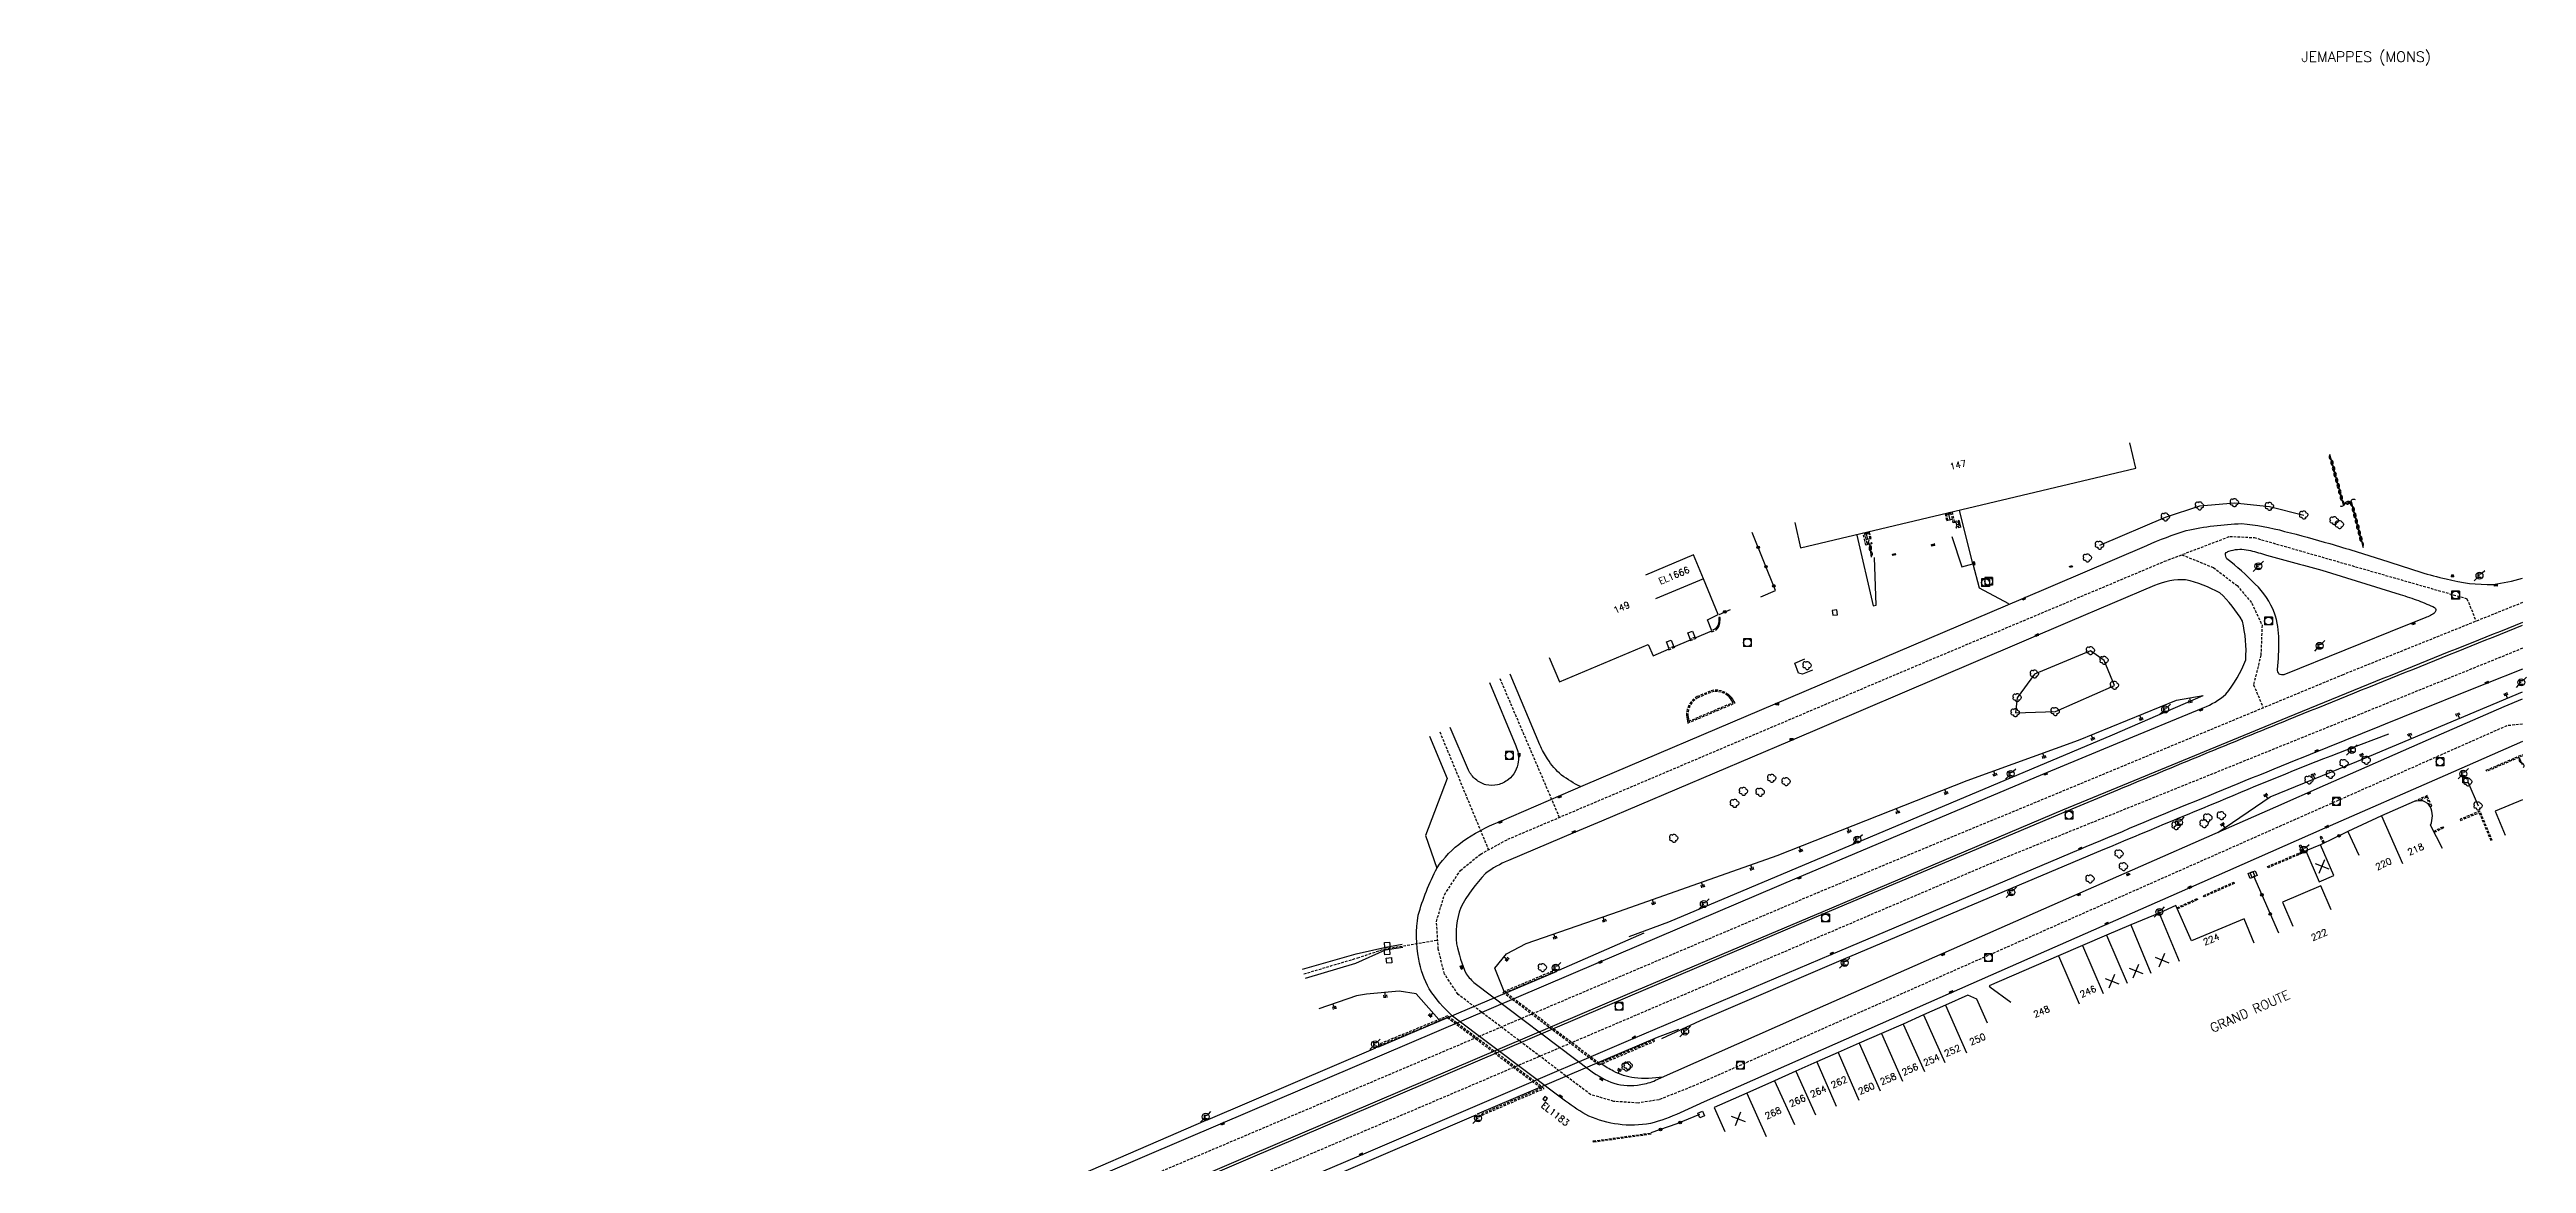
# Model space of a CAD drawing. Header units: millimetres. Extents: x 117000 to 118001, y 126000 to 126987.
# Drawn here: x 117525.7 to 118000.8, y 126773.8 to 126987.4 of the extents above; entities that cross this region are included whole.
import ezdxf
from ezdxf.enums import TextEntityAlignment as Align

# ---------------------------------------------------------------- set-up
doc = ezdxf.new("R2010")
doc.units = ezdxf.units.MM
doc.linetypes.add('DASHED', pattern=[0.75, 0.5, -0.25])
doc.layers.get('0').update_dxf_attribs({"linetype": 'CONTINUOUS'})
for name, color, linetype in [('w0001', 6, 'DASHED'), ('w0008', 7, 'CONTINUOUS'), ('w0100', 7, 'CONTINUOUS'), ('w0112', 1, 'DASHED'), ('w0211', 2, 'CONTINUOUS'), ('w0300', 7, 'CONTINUOUS'), ('W0302', 3, 'CONTINUOUS'), ('W0310', 3, 'CONTINUOUS'), ('w0322', 7, 'CONTINUOUS'), ('W0334', 7, 'CONTINUOUS'), ('w0400', 7, 'CONTINUOUS'), ('w0420', 7, 'CONTINUOUS'), ('W0471', 7, 'CONTINUOUS'), ('W0851', 7, 'CONTINUOUS'), ('w0980', 7, 'CONTINUOUS'), ('W0984', 7, 'CONTINUOUS'), ('w0989', 7, 'CONTINUOUS'), ('w0991', 7, 'CONTINUOUS'), ('w1102', 7, 'CONTINUOUS')]:
    doc.layers.add(name, color=color, linetype=linetype)
doc.styles.get("Standard").update_dxf_attribs({"font": 'romans.shx', "width": 0.85})

# ---------------------------------------------------------------- blocks, each defined once
blk = doc.blocks.new('T471')
for p, q in [((-0.333334, 0.333334), (-0.333334, -0.333334)), ((-0.333334, 0.333334), (0.333334, 0.333334)), ((-0.333334, 0), (0, 0)), ((0.500001, 0.500001), (1.000002, 1.000002)), ((-0.500001, -0.500001), (-1.000002, -1.000002)), ((-0.333334, -0.333334), (0.333334, -0.333334))]:
    blk.add_line(p, q)
blk.add_ellipse((0, 0), major_axis=(0.471405, 0.471405), ratio=1, start_param=5.4977871438, end_param=11.780972451)
blk = doc.blocks.new('T400')
for p, q in [((-0.15, 0.3), (0.15, 0.3)), ((-0.15, -0.25), (-0.15, 0.3)), ((-0.15, 0.15), (0.15, 0.15)), ((-0.15, 0), (0.15, 0)), ((0.15, 0.3), (0.15, -0.25)), ((-0.15, -0.15), (0.15, -0.15)), ((-0.15, -0.25), (-0.15, -0.3)), ((-0.15, -0.3), (0.15, -0.3)), ((0.15, -0.3), (0.15, -0.25))]:
    blk.add_line(p, q)
blk = doc.blocks.new('T420')
for p, q in [((0.75, 0.75), (-0.75, 0.75)), ((-0.75, 0.75), (-0.75, -0.75)), ((0.75, 0.75), (0.75, -0.75)), ((0.75, -0.75), (-0.75, -0.75))]:
    blk.add_line(p, q)
blk.add_ellipse((0, 0), major_axis=(-0.53, 0.53), ratio=1, start_param=3.926991, end_param=10.210176)
blk = doc.blocks.new('T300')
for p, q in [((-0.8, 0.51), (-0.86, 0.34)), ((-0.86, 0.34), (-0.86, 0.17)), ((-0.86, 0.17), (-0.74, 0.06)), ((-0.69, 0.63), (-0.8, 0.51)), ((-0.8, -0.06), (-0.74, 0.06)), ((-0.74, 0.06), (-0.69, 0.11)), ((-0.57, 0.69), (-0.69, 0.63)), ((-0.46, 0.69), (-0.57, 0.69)), ((-0.29, 0.63), (-0.46, 0.69)), ((-0.29, 0.63), (-0.17, 0.74)), ((-0.23, 0.57), (-0.29, 0.63)), ((-0.17, 0.74), (-0.06, 0.8)), ((-0.06, 0.8), (0.06, 0.8)), ((0.06, 0.8), (0.23, 0.74)), ((0.23, 0.74), (0.34, 0.63)), ((0.34, 0.63), (0.4, 0.51)), ((0.46, 0.46), (0.34, 0.46)), ((0.4, 0.51), (0.4, 0.46)), ((0.57, 0.4), (0.46, 0.46)), ((0.57, 0.4), (0.69, 0.29)), ((0.69, 0.29), (0.74, 0.17)), ((0.74, 0.06), (0.69, -0.17)), ((0.74, 0.17), (0.74, 0.06)), ((-0.8, -0.17), (-0.8, -0.06)), ((-0.8, -0.23), (-0.8, -0.17)), ((-0.74, -0.34), (-0.8, -0.23)), ((-0.69, -0.4), (-0.74, -0.34)), ((-0.51, -0.46), (-0.69, -0.4)), ((-0.4, -0.46), (-0.51, -0.46)), ((-0.4, -0.46), (-0.34, -0.46)), ((-0.34, -0.46), (-0.34, -0.4)), ((-0.34, -0.51), (-0.34, -0.46)), ((-0.29, -0.63), (-0.34, -0.51)), ((-0.17, -0.74), (-0.29, -0.63)), ((-0.06, -0.8), (-0.17, -0.74)), ((0.06, -0.8), (-0.06, -0.8)), ((0.17, -0.74), (0.06, -0.8)), ((0.23, -0.69), (0.17, -0.74)), ((0.29, -0.46), (0.23, -0.46)), ((0.29, -0.63), (0.23, -0.69)), ((0.46, -0.4), (0.29, -0.46)), ((0.34, -0.51), (0.29, -0.63)), ((0.34, -0.51), (0.34, -0.46)), ((0.57, -0.34), (0.46, -0.4)), ((0.63, -0.29), (0.57, -0.34)), ((0.69, -0.17), (0.63, -0.29))]:
    blk.add_line(p, q)
blk = doc.blocks.new('T851')
for p, q in [((-0.25, -0.15), (0, 0.32)), ((0, 0.32), (0.25, -0.15)), ((-0.25, -0.15), (0.25, -0.15))]:
    blk.add_line(p, q)
for major_axis in [(-0.106, 0.106), (-0.0354, 0.0354), (-0.0236, 0.0236)]:
    blk.add_ellipse((0, 0), major_axis=major_axis, ratio=1, start_param=3.926991, end_param=10.210176)
blk = doc.blocks.new('t112o')
at = {"color": 0, "linetype": 'Continuous'}
for p, q in [((-0.5, 0.5), (0.5, 0.5)), ((-0.5, -0.5), (-0.5, 0.5)), ((0.5, 0.5), (0.5, -0.5)), ((0.5, -0.5), (-0.5, -0.5))]:
    blk.add_line(p, q, dxfattribs=at)
blk = doc.blocks.new('t310o')
at = {"color": 0, "linetype": 'Continuous'}
for centre, start, end in [((-0.5, 0.38), 216.8699, 323.1304), ((0.5, -0.37), 36.8699, 143.1303)]:
    blk.add_arc(centre, 0.625, start, end, dxfattribs=at)
blk = doc.blocks.new('t991o')
at = {"color": 0, "linetype": 'Continuous'}
for p, q in [((-1, 1), (1, -1)), ((-1, -1), (1, 1))]:
    blk.add_line(p, q, dxfattribs=at)
blk = doc.blocks.new('t322o')
at = {"color": 0, "linetype": 'Continuous'}
for radius in [0.25, 0.15]:
    blk.add_circle((0, 0), radius, dxfattribs=at)
blk = doc.blocks.new('t211o')
at = {"color": 0, "linetype": 'Continuous'}
for p, q in [((-0.29, 0.5), (-0.29, 0)), ((0, 1), (0, 0)), ((0.29, 0.5), (0.29, 0))]:
    blk.add_line(p, q, dxfattribs=at)

msp = doc.modelspace()

# ---------------------------------------------------------------- linework, layer by layer
at = {"layer": 'w0001'}
for points in [[(117969.53, 126845.53), (117841.24, 126788.72), (117834.4, 126786), (117830.38, 126785.35), (117825.71, 126785.68), (117821.26, 126786.98), (117795.85, 126806.19), (117793.24, 126810.1), (117792.05, 126814.88), (117791.72, 126820.2), (117793.24, 126825.3), (117796.29, 126829.97), (117800.19, 126833.11), (117805.41, 126835.94), (117882.83, 126868.83), (117931.37, 126889.24), (117943.86, 126894.01), (117948.53, 126893.79), (117989.36, 126882.07), (117991.1, 126877.74)], [(117934.66, 126890.49), (117940.71, 126888.04), (117945.27, 126884.57), (117948.1, 126881.2), (117950.05, 126876.97), (117949.83, 126871.22), (117948.42, 126865.57), (117950.27, 126861.13)], [(118000, 126881.32), (117965.59, 126867.49), (117863.01, 126824.91), (117725.69, 126766.62), (117667.64, 126741.89), (117646.94, 126733.31), (117630.79, 126726.75), (117614.13, 126720.7), (117594.69, 126714.14), (117572.48, 126706.82), (117544.21, 126698.24), (117517.7, 126690.42), (117461.67, 126672.25), (117445.51, 126667.45), (117404.37, 126655.6), (117369.78, 126646.51), (117354.39, 126641.46), (117340, 126636.42), (117292.04, 126623.8), (117278.41, 126613.46), (117180.22, 126588.48), (117124.94, 126573.34), (117016.9, 126542.3), (117000, 126537.97)], [(118000, 126872.55), (117967.71, 126859.44), (117898.25, 126831.38), (117823.11, 126799.25), (117712.34, 126752.03), (117681.51, 126738.89), (117641.11, 126721.96), (117627.1, 126716.53), (117580.73, 126699.38), (117548.48, 126687.33), (117511.89, 126675.28), (117470.73, 126662.14), (117408.4, 126643.8), (117404.16, 126640.87), (117295.14, 126611.78), (117278.41, 126613.46)], [(117803.85, 126866.79), (117815.27, 126840.13)], [(118000, 126858.03), (117996.99, 126857.69), (117969.53, 126845.53)], [(117792.34, 126856.53), (117801.68, 126833.92)], [(117766.28, 126810.12), (117776.6, 126813.2), (117781.66, 126814.89), (117791.94, 126816.61)]]:
    msp.add_lwpolyline(points, dxfattribs=at)
at = {"layer": 'w0008', "flags": 128}
for points in [[(118000, 126854.66), (117985.2, 126848.19), (117962.12, 126838.04), (117935.77, 126826.43), (117905.53, 126813.14), (117888.28, 126805.53), (117843.07, 126785.57), (117838.44, 126783.5, -0.0529), (117832.74, 126781.46, -0.0833), (117826.58, 126781.28, -0.0801), (117820.95, 126782.87, -0.0439), (117816.48, 126785.7), (117794.78, 126802.04, -0.0655), (117790.33, 126807.23, -0.0866), (117788.32, 126812.94, -0.0873), (117788.21, 126821.37, -0.0529), (117791.81, 126830.45, -0.0851), (117796.67, 126835.5, -0.0507), (117803.71, 126839.3), (117820.26, 126846.43), (117856.67, 126861.88), (117903.86, 126881.99), (117927.97, 126892.28, -0.0289), (117935.52, 126895.17, -0.0408), (117946.12, 126896.46, -0.0454), (117954.39, 126894.98, -0.0098), (117963.06, 126892.62, -0.0068), (117972.74, 126889.65), (117980.49, 126887.16, 0.0216), (117985.36, 126885.87, 0.0758), (117994.35, 126884.82, 0.045052), (118000, 126886.02)], [(117705.84, 126762.36), (117750.27, 126781.38), (117822.81, 126812.33), (117860.88, 126828.51), (117908.03, 126848.39), (117922.3, 126854.37), (117938.79, 126861.14, 0.0844), (117943.1, 126863.74, 0.0793), (117946.93, 126870.33, 0.0758), (117946.28, 126877.78, 0.0706), (117941.96, 126883.2, 0.0668), (117935.4, 126885.68, 0.1155), (117929.44, 126884.58), (117913.2, 126877.69), (117895.11, 126869.93), (117859.48, 126854.76), (117823.39, 126839.42), (117818.31, 126837.28), (117805.5, 126831.86, 0.0662), (117801.1, 126829.36, 0.0687), (117796.35, 126822.83, 0.1096), (117795.56, 126815.88, 0.0503), (117797.4, 126810.13, 0.0423), (117799.12, 126808.25), (117821.3, 126791.51, 0.0688), (117825.75, 126789.15, 0.1161), (117830.88, 126788.88, 0.0632), (117833.74, 126789.72), (117860.99, 126801.81), (117915.19, 126825.67), (117952.72, 126842.16), (117962.22, 126846.36), (117981.96, 126855.05), (117996.46, 126861.41), (118000, 126862.89, -0.0219)], [(118000, 126877.5, 0.001836), (117954.93, 126859.3), (117922.19, 126845.81), (117911.75, 126841.53), (117865.78, 126822.03), (117828.71, 126806.37), (117755.48, 126775.09), (117708.38, 126754.95), (117679.51, 126742.61, -0.0041), (117640.99, 126726.66, -0.0086), (117593.94, 126708.76), (117579.65, 126703.59), (117579.84, 126703.12), (117594.07, 126708.35, 0.0068), (117641.24, 126726.26, 0.0044), (117679.71, 126742.11), (117708.56, 126754.53), (117755.59, 126774.65), (117828.83, 126805.89), (117865.9, 126821.61), (117912.07, 126841.11), (117922.38, 126845.41, -0.0021), (117955.15, 126858.9, -0.001218), (118000, 126876.96)], [(118000, 126868.56), (117992.94, 126865.73), (117977, 126859.34, 0.0009), (117959.29, 126852.2, 0.004), (117914.89, 126833.91), (117867.33, 126813.76), (117829.38, 126797.67), (117776.79, 126775.19), (117742.82, 126760.7), (117708.47, 126745.94), (117684.01, 126735.49, -0.0008), (117670.97, 126729.93, -0.0049), (117649.56, 126721.1, -0.0015), (117637.72, 126716.41, -0.0001), (117628.89, 126712.94, 0.0468), (117628.68, 126712.65, 0.0858), (117628.6, 126712.42, 0.143), (117628.72, 126711.9, 0.1395), (117629.15, 126711.28, 0.0807), (117629.61, 126711.11, -0.0046), (117640.12, 126714.41, -0.0083), (117649.56, 126717.07, -0.007722), (117666.76, 126721.25)], [(117819.34, 126846.03, -0.053187), (117815.69, 126848.26, -0.0728), (117813.02, 126851.33, -0.0479), (117811.54, 126854.02), (117805.82, 126867.61)], [(117801.89, 126865.97), (117806.92, 126853.86, -0.1277), (117807.4, 126850.81, -0.1933), (117805.5, 126847.39, -0.1111), (117803.44, 126846.39, -0.1199), (117801.17, 126846.39, -0.1144), (117799.2, 126847.43, -0.1128), (117797.87, 126849.19), (117794.31, 126857.39)]]:
    msp.add_lwpolyline(points, format="xyb", dxfattribs=at)
msp.add_lwpolyline([(117954.26, 126867.49, -0.1716), (117953.32, 126867.62, -0.1704), (117953.03, 126868.52, 0.0234), (117953.27, 126874.13, 0.0807), (117952.44, 126879.32, 0.1046), (117948.76, 126884.88, 0.0292), (117943.33, 126889.73, -0.213), (117943.04, 126890.75, -0.1696), (117943.71, 126891.17, -0.1277), (117947.03, 126891.46, -0.0369), (117950.17, 126890.64, -0.001), (117961.52, 126887.52), (117976.54, 126882.87, -0.0165), (117980.08, 126881.69, -0.0132), (117983.16, 126880.37, -0.1159), (117983.37, 126879.97, -0.1464), (117983.2, 126879.42, -0.0478), (117982.33, 126878.82, -0.0235), (117981.32, 126878.42), (117977.66, 126876.94)], format="xyb", close=True, dxfattribs=at)
for points in [[(117790.38, 126855.68), (117793.78, 126847.57), (117789.58, 126836.69), (117791.78, 126830.4)], [(117766.01, 126811.02), (117776.33, 126813.96), (117781.99, 126815.24), (117785.12, 126815.82)], [(117785.26, 126815.19), (117781.86, 126814.66), (117776.16, 126812.1), (117766.55, 126809.23)]]:
    msp.add_lwpolyline(points, dxfattribs=at)
at = {"layer": 'w0100'}
for p, q in [((117889.81, 126897.11), (117890.67, 126897.32)), ((117891.58, 126895.87), (117891.38, 126896.72)), ((117891.97, 126896.86), (117892.18, 126896.03)), ((117874.84, 126893.52), (117874.08, 126893.34))]:
    msp.add_line(p, q, dxfattribs=at)
for points in [[(117860.41, 126896.67), (117861.56, 126891.8), (117925.86, 126907.11), (117924.7, 126911.97)], [(117890.24, 126897.21), (117889.92, 126898.55), (117889.71, 126898.21), (117890.26, 126898.34), (117889.92, 126898.55)], [(117891.48, 126896.3), (117892.08, 126896.44), (117891.74, 126896.65), (117891.87, 126896.1), (117892.08, 126896.44)], [(117874.46, 126893.43), (117874.13, 126894.79), (117873.92, 126894.45), (117874.47, 126894.59), (117874.13, 126894.79)], [(117813.35, 126870.76), (117815.28, 126866.15), (117832.34, 126873.28), (117833.25, 126871.13), (117836.37, 126872.45), (117835.82, 126873.77), (117836.71, 126874.14), (117837.26, 126872.82), (117840.45, 126874.18), (117839.9, 126875.5), (117840.8, 126875.87), (117841.34, 126874.54), (117844.55, 126875.89), (117843.7, 126878.04), (117845.76, 126879.02), (117842.94, 126885.85), (117841, 126890.48)]]:
    msp.add_lwpolyline(points, dxfattribs=at)
at = {"layer": 'w0100', "flags": 128}
for points in [[(118000, 126843.53), (117994.75, 126841.32), (117996.68, 126836.71)], [(117963.29, 126822.4), (117961.32, 126827), (117954, 126823.85), (117955.97, 126819.26)], [(117948.53, 126816.04), (117946.6, 126820.66), (117936.51, 126816.44), (117933.5, 126823.21), (117930.3, 126821.78), (117924.87, 126819.51), (117920.23, 126817.52), (117915.64, 126815.56), (117911.02, 126813.59), (117897.74, 126807.82), (117897.82, 126807.63), (117901.88, 126804.72)], [(117897.4, 126800.68), (117895.38, 126805.25), (117893.64, 126806.03), (117889.33, 126804.12), (117885.13, 126802.26), (117881.21, 126800.5), (117877.08, 126798.71), (117872.8, 126796.83), (117868.73, 126795.05), (117864.66, 126793.25), (117860.65, 126791.46), (117856.56, 126789.61), (117851.26, 126787.26), (117845, 126784.48), (117847.03, 126779.91)]]:
    msp.add_lwpolyline(points, dxfattribs=at)
msp.add_lwpolyline([(117984.64, 126834.19), (117982.36, 126838.64, 0.220838), (117982.3, 126842.19, 0.1997), (117980.86, 126843.29, 0.1117), (117979.22, 126843.17), (117972.99, 126840.43), (117966.53, 126837.43), (117968.64, 126832.89)], format="xyb", dxfattribs=at)
msp.add_lwpolyline([(117963.79, 126828.98), (117961.24, 126834.9), (117958.47, 126833.71), (117961.03, 126827.78)], close=True, dxfattribs=at)
at = {"layer": 'w0100'}
msp.add_lwpolyline([(117812.61, 126785.75), (117812.98, 126786.22), (117812.52, 126786.58), (117812.14, 126786.11)], close=True, dxfattribs=at)
at = {"layer": 'w0112'}
msp.add_line((117793.95, 126801.82), (117791.74, 126800.88), dxfattribs=at)
for points in [[(117889.25, 126898.39), (117889.57, 126897.05), (117889.81, 126897.11), (117889.49, 126898.45)], [(117890.59, 126898.71), (117891.03, 126896.9), (117891.92, 126897.1), (117891.97, 126896.86), (117890.84, 126896.6), (117890.35, 126898.66)], [(117873.74, 126894.7), (117874.26, 126892.64), (117875.14, 126892.85), (117875.2, 126892.6), (117874.08, 126892.34), (117873.5, 126894.64)], [(117874.51, 126894.88), (117874.84, 126893.52), (117875.08, 126893.58), (117874.75, 126894.94)], [(117844.45, 126875.85), (117844.52, 126875.72), (117845.22, 126876.03), (117845.44, 126876.18), (117845.63, 126876.37), (117845.78, 126876.6), (117845.9, 126876.86), (117845.98, 126877.13), (117846.05, 126877.4), (117846.08, 126877.67), (117846.11, 126877.94), (117846.12, 126878.2), (117846.12, 126878.47), (117845.87, 126878.47)], [(117845.87, 126878.47), (117845.87, 126878.21), (117845.86, 126877.95), (117845.84, 126877.7), (117845.8, 126877.45), (117845.74, 126877.2), (117845.66, 126876.95), (117845.56, 126876.72), (117845.43, 126876.53), (117845.28, 126876.37), (117845.1, 126876.25), (117844.51, 126875.99)], [(117836.22, 126872.39), (117836.28, 126872.25)], [(117836.28, 126872.25), (117837.45, 126872.76), (117837.4, 126872.88)], [(117837.21, 126872.93), (117836.33, 126872.55)], [(117840.36, 126874.14), (117840.4, 126874.03), (117841.5, 126874.47), (117841.45, 126874.59)], [(117841.3, 126874.66), (117840.4, 126874.3)], [(117993.05, 126849.17), (118000, 126852.19)], [(118000, 126851.92), (117993.14, 126848.94), (117993.05, 126849.17)], [(117982.31, 126842.17), (117982.59, 126842.27), (117981.73, 126844.31), (117979.22, 126843.17)], [(117982.17, 126842.39), (117982.26, 126842.42), (117981.6, 126843.98), (117980.18, 126843.33)], [(117994.22, 126835.68), (117991.83, 126841.35), (117988.03, 126839.78), (117988.12, 126839.55), (117991.7, 126841.03), (117993.99, 126835.58)], [(117961.79, 126835.16), (117961.19, 126836.43), (117961.41, 126836.53), (117962.02, 126835.27)], [(117982.97, 126837.45), (117984.73, 126838.35), (117984.85, 126838.13), (117983.09, 126837.22)], [(117933.69, 126822.78), (117937.6, 126824.58), (117937.7, 126824.36), (117933.79, 126822.55)]]:
    msp.add_lwpolyline(points, dxfattribs=at)
for points in [[(117891.41, 126895.83), (117892.18, 126896.03), (117892.25, 126895.79), (117891.48, 126895.59)], [(117913.69, 126888.2), (117913.21, 126888.02), (117913.12, 126888.26), (117913.6, 126888.43)], [(117848.97, 126862.07), (117848.75, 126862.42), (117848.52, 126862.77), (117848.28, 126863.09), (117848.01, 126863.4), (117847.71, 126863.68), (117847.09, 126864.09), (117846.38, 126864.38), (117845.64, 126864.53), (117844.9, 126864.52), (117844.2, 126864.34), (117841.73, 126863.29), (117841.08, 126862.89), (117840.53, 126862.32), (117840.11, 126861.63), (117839.82, 126860.87), (117839.69, 126860.09), (117839.68, 126859.71), (117839.71, 126859.33), (117839.77, 126858.96), (117839.84, 126858.59), (117839.92, 126858.23)], [(117848.6, 126862.19), (117848.54, 126862.29), (117848.32, 126862.62), (117848.09, 126862.94), (117847.83, 126863.23), (117847.55, 126863.49), (117846.97, 126863.87), (117846.31, 126864.14), (117845.61, 126864.28), (117844.93, 126864.27), (117844.28, 126864.1), (117841.84, 126863.06), (117841.24, 126862.69), (117840.73, 126862.17), (117840.33, 126861.52), (117840.06, 126860.81), (117839.94, 126860.07), (117839.93, 126859.72), (117839.96, 126859.36), (117840.02, 126859.01), (117840.09, 126858.64), (117840.1, 126858.57)], [(117958.43, 126833.56), (117951.22, 126830.48), (117951.12, 126830.71), (117957.75, 126833.54), (117957.24, 126834.74), (117957.47, 126834.84), (117957.98, 126833.64), (117958.34, 126833.79)], [(117944.73, 126827.48), (117938.92, 126824.9), (117938.82, 126825.12), (117944.63, 126827.71)], [(117833.45, 126797.45), (117822.93, 126792.96), (117804.96, 126806.56), (117814.05, 126810.4), (117813.96, 126810.64), (117804.46, 126806.62), (117822.9, 126792.67), (117833.55, 126797.22)], [(117780.87, 126796.44), (117793.82, 126801.77), (117811.84, 126788.19), (117800.4, 126783.28), (117800.49, 126783.05), (117812.34, 126788.13), (117793.85, 126802.05), (117780.77, 126796.67)], [(117832.81, 126779.37), (117821.82, 126777.83), (117821.79, 126778.08), (117832.77, 126779.61)]]:
    msp.add_lwpolyline(points, close=True, dxfattribs=at)
at = {"layer": 'w0211', "flags": 128}
for points in [[(117804.71, 126806.73), (117802.89, 126811.25), (117805.17, 126813.98), (117808.91, 126815.97), (117826.83, 126822.18), (117857.08, 126832.82), (117893.49, 126847.23), (117914.87, 126854.94), (117933.66, 126862.64), (117938.74, 126863.53)], [(117941.55, 126837.25), (117951.6, 126844.06), (117968.21, 126850.87), (118000, 126864.23)], [(117792.18, 126801.37), (117787.81, 126806.27), (117784.55, 126806.83), (117778.31, 126806.22), (117776.35, 126805.94), (117769.16, 126803.39)]]:
    msp.add_lwpolyline(points, dxfattribs=at)
msp.add_lwpolyline([(117835.11, 126790.33, -0.064209), (117829.68, 126790.17, -0.0826), (117825.65, 126791.48, -0.022272), (117823.3, 126792.85)], format="xyb", dxfattribs=at)
at = {"layer": 'W0302', "flags": 128}
for points in [[(117918.93, 126892.32), (117931.54, 126897.73), (117938.1, 126899.87), (117944.77, 126900.47), (117951.49, 126899.76), (117958.07, 126898.1)], [(117989.55, 126846.92), (117991.51, 126842.33)]]:
    msp.add_lwpolyline(points, dxfattribs=at)
msp.add_lwpolyline([(117921.78, 126865.43), (117919.78, 126870.24), (117917.17, 126872.09), (117906.43, 126867.61), (117903.11, 126863.08), (117902.76, 126860.19), (117910.43, 126860.43)], close=True, dxfattribs=at)
at = {"layer": 'W0310', "flags": 128}
for points in [[(117963.02, 126909.78), (117965.61, 126900.12), (117967.16, 126900.71), (117969.43, 126891.9)], [(117875.17, 126890.03), (117874.83, 126892.5)], [(118000, 126850.2), (117999.36, 126851.64)]]:
    msp.add_lwpolyline(points, dxfattribs=at)
at = {"layer": 'w0322', "flags": 128}
for points in [[(117853.94, 126882.45), (117856.76, 126883.63), (117852.28, 126894.73)], [(117845.92, 126879.06), (117848.13, 126880.01)], [(117828.66, 126817.28), (117836.28, 126820.09), (117921.36, 126855.95), (117938.74, 126863.53)], [(117966.53, 126837.43), (117961.24, 126834.9)], [(117948.43, 126828.95), (117953.21, 126818)], [(117815.19, 126810.85), (117831.52, 126817.98)], [(117780.44, 126796.05), (117814.85, 126810.66)], [(117747.93, 126782.21), (117780.07, 126795.92)], [(117838.1, 126799.49), (117834.03, 126797.94), (117799.54, 126783.22)], [(117712.41, 126766.85), (117747.54, 126782.05)], [(117799.25, 126783.05), (117771.62, 126771.22)], [(117842.16, 126783.13), (117837.79, 126781.36), (117832.8, 126779.63)]]:
    msp.add_lwpolyline(points, dxfattribs=at)
msp.add_lwpolyline([(117974.28, 126856.1), (117966.18, 126853.03, 0.0079), (117943.04, 126843.69, 0.0012), (117919.54, 126833.89), (117869.69, 126812.88), (117842.31, 126801.13), (117834.88, 126797.69)], format="xyb", dxfattribs=at)
at = {"layer": 'W0334', "flags": 128}
for points in [[(117890.56, 126894), (117892.5, 126888.18), (117894.59, 126888.76), (117892.01, 126899.05)], [(117872.35, 126894.27), (117875.49, 126880.7), (117876.02, 126880.81), (117875.7, 126889.95)], [(117894.59, 126888.76), (117895.82, 126884.17), (117901.44, 126881.14)], [(117863.82, 126868.38), (117861.9, 126867.6), (117861.17, 126867.79), (117860.41, 126869.69), (117862.39, 126870.55)]]:
    msp.add_lwpolyline(points, dxfattribs=at)
msp.add_lwpolyline([(117867.61, 126879.78), (117867.7, 126878.9), (117868.62, 126879), (117868.5, 126879.92)], close=True, dxfattribs=at)
at = {"layer": 'w1102'}
for p, q in [((117841, 126890.48), (117831.78, 126886.61)), ((117842.94, 126885.85), (117833.7, 126882.03)), ((117972.99, 126840.43), (117977.01, 126831.28)), ((117930.3, 126821.78), (117934.16, 126812.55)), ((117915.64, 126815.56), (117919.58, 126806.36)), ((117920.23, 126817.52), (117924.16, 126808.33)), ((117924.87, 126819.51), (117928.73, 126810.28)), ((117911.02, 126813.59), (117914.95, 126804.39)), ((117885.13, 126802.26), (117889.18, 126793.12)), ((117889.33, 126804.12), (117893.39, 126794.98)), ((117872.8, 126796.83), (117876.81, 126787.67)), ((117877.08, 126798.71), (117881.07, 126789.54)), ((117881.21, 126800.5), (117885.3, 126791.38)), ((117860.65, 126791.46), (117864.41, 126783.09)), ((117864.66, 126793.25), (117868.4, 126784.76)), ((117868.73, 126795.05), (117872.74, 126785.89)), ((117851.26, 126787.26), (117854.94, 126778.93)), ((117856.56, 126789.61), (117860.35, 126781.25))]:
    msp.add_line(p, q, dxfattribs=at)

# ---------------------------------------------------------------- block references
at = {"layer": 'w0112'}
msp.add_blockref('t112o', (117989.05, 126847.28), dxfattribs=at)
for p, rotation in [((117948.03, 126829.08), 291.9229835772498), ((117948.45, 126829.26), 202.8719237318801), ((117782.28, 126815.69), 275.405441923971), ((117782.23, 126814.3), 276.3019663130192), ((117782.62, 126812.7), 96.24085220007848), ((117842.48, 126783.16), 293.2973382712994)]:
    msp.add_blockref('t112o', p, dxfattribs=dict(at, rotation=rotation))
at = {"layer": 'w0211'}
for p, rotation in [((117936.31, 126862.09), 9.936413949830483), ((117996.73, 126863.94), 202.7953943537444), ((117926.92, 126858.8), 22.29763292536668), ((117987.51, 126860.07), 202.7953943537444), ((117917.66, 126855), 22.29763292536668), ((117978.29, 126856.19), 202.7953943537444), ((117898.89, 126848.12), 19.81268636315652), ((117908.3, 126851.51), 19.81268636315652), ((117959.82, 126848.51), 202.292406977543), ((117969.07, 126852.32), 202.7953943537444), ((117889.53, 126844.59), 21.60103888671837), ((117950.63, 126844.61), 214.131953091016), ((117880.24, 126840.91), 21.60103888671837), ((117942.35, 126839), 214.131953091016), ((117861.64, 126833.55), 21.60103888671837), ((117870.94, 126837.23), 21.60103888671837), ((117852.27, 126830.06), 19.37750535989274), ((117833.4, 126823.43), 19.37750535989274), ((117842.83, 126826.75), 19.37750535989274), ((117823.96, 126820.13), 19.1067686347923), ((117814.51, 126816.85), 19.1067686347923), ((117805.47, 126812.78), 50.07476543462553), ((117781.89, 126805.56), 5.611856316145912), ((117772.19, 126803.4), 19.50049739205698), ((117790.32, 126801.95), 311.7914376975544), ((117826.95, 126791.97), 157.0801135820734)]:
    msp.add_blockref('t211o', p, dxfattribs=dict(at, rotation=rotation))
at = {"layer": 'w0300'}
for p in [(117938.1, 126899.87), (117944.77, 126900.47), (117951.49, 126899.76), (117931.54, 126897.73), (117958.07, 126898.1), (117963.94, 126897.01), (117964.94, 126896.26), (117918.93, 126892.32), (117916.58, 126889.88), (117917.17, 126872.09), (117862.82, 126869.24), (117906.43, 126867.61), (117919.78, 126870.24), (117903.11, 126863.08), (117921.78, 126865.43), (117902.76, 126860.19), (117910.43, 126860.43), (117856.04, 126847.61), (117959.1, 126847.31), (117963.19, 126848.36), (117965.81, 126850.46), (117970.08, 126851.06), (117848.93, 126842.8), (117850.63, 126845.1), (117853.85, 126844.95), (117858.8, 126846.98), (117989.55, 126846.92), (117933.59, 126838.52), (117938.99, 126838.91), (117939.71, 126840.03), (117942.28, 126840.44), (117991.51, 126842.33), (117837.25, 126836.1), (117922.68, 126833.13), (117917.1, 126828.32), (117923.52, 126830.68), (117812.07, 126811.32), (117828.14, 126792.28), (117828.5, 126792.49)]:
    msp.add_blockref('T300', p, dxfattribs=at)
at = {"layer": 'W0310'}
for p, rotation in [((117963.31, 126908.69), 285.0427870331955), ((117963.61, 126907.58), 285.0427870331955), ((117963.91, 126906.46), 285.0427870331955), ((117964.21, 126905.34), 285.0427870331955), ((117964.51, 126904.23), 285.0427870331955), ((117964.81, 126903.11), 285.0427870331955), ((117965.11, 126902), 285.0427870331955), ((117965.41, 126900.88), 285.0427870331955), ((117965.95, 126900.25), 20.90116712936211), ((117967.03, 126900.66), 20.90116712936211), ((117967.41, 126899.73), 284.3996009321481), ((117967.7, 126898.61), 284.3996009321481), ((117967.99, 126897.49), 284.3996009321481), ((117968.28, 126896.37), 284.3996009321481), ((117968.56, 126895.25), 284.3996009321481), ((117874.85, 126892.32), 97.94299566710608), ((117875.01, 126891.17), 97.94299566710608), ((117968.85, 126894.14), 284.3996009321481), ((117969.14, 126893.02), 284.3996009321481), ((117999.83, 126850.59), 113.8701090925589)]:
    msp.add_blockref('t310o', p, dxfattribs=dict(at, rotation=rotation))
at = {"layer": 'w0322'}
for p, rotation in [((117853.41, 126891.92), 111.976911457605), ((117854.91, 126888.21), 111.976911457605), ((117856.41, 126884.51), 111.976911457605), ((117847.03, 126879.54), 111.976911457605), ((117964.85, 126836.62), 205.5404999328726), ((117950.03, 126825.28), 293.5866491784124), ((117951.63, 126821.62), 293.5866491784124), ((117838.45, 126781.62), 202.0583668491605), ((117834.69, 126780.28), 199.0483558863093)]:
    msp.add_blockref('t322o', p, dxfattribs=dict(at, rotation=rotation))
at = {"layer": 'w0400'}
for p, rotation in [((117886.98, 126892.37), 105.6701902298955), ((117879.51, 126890.54), 103.31105328466), ((117894.77, 126888.85), 17.88025428241427), ((117904.38, 126882.05), 113.3205019283153), ((117994.91, 126884.67), 97.04086488571664), ((117979.1, 126877.29), 112.7843548831981), ((117906.88, 126875.09), 114.8573915268167), ((117993.21, 126865.98), 111.8428829884999), ((117857.08, 126861.88), 90), ((117938.33, 126860.79), 113.7242738735397), ((117859.85, 126855.11), 90), ((117960.54, 126852.87), 294.2359656748437), ((117807.55, 126852.12), 3.003209486586806), ((117908.56, 126848.45), 111.7949720732342), ((117815.33, 126844.08), 113.9425562203857), ((117959.03, 126844.78), 116.7397058440792), ((117803.97, 126839.25), 114.1308367793782), ((117818.05, 126837.34), 112.7252386654893), ((117915.24, 126834.17), 114.1858475510032), ((117962.52, 126838.32), 116.3040183182192), ((117924.37, 126829.18), 294.0220333490456), ((117861.29, 126828.52), 113.5230113236474), ((117914.91, 126825.32), 113.7242107236991), ((117936.21, 126826.73), 116.7949540542574), ((117920.28, 126819.78), 114.5928110762975), ((117796.51, 126811.38), 18.15721115114545), ((117823.15, 126812.37), 112.9023280051801), ((117867.61, 126814.05), 114.1396643699514), ((117888.85, 126813.87), 114.6330884779823), ((117890.46, 126806.65), 116.65801441885), ((117829.62, 126797.92), 115.1269534392288), ((117815.53, 126786.62), 52.94222257489771), ((117823.35, 126789.93), 59.96228885205126), ((117750.71, 126781.39), 114.3596462625762), ((117777.26, 126775.53), 112.8975313447231)]:
    msp.add_blockref('T400', p, dxfattribs=dict(at, rotation=rotation))
at = {"layer": 'w0420'}
for p in [(117897.63, 126885.39), (117897, 126885.13), (117987.16, 126882.75), (117987.19, 126882.78), (117951.28, 126877.79), (117851.33, 126873.62), (117805.68, 126851.99), (117984.19, 126850.79), (117964.29, 126843.17), (117913.03, 126840.57), (117866.33, 126820.85), (117897.55, 126813.23), (117826.71, 126803.9), (117849.99, 126792.6)]:
    msp.add_blockref('T420', p, dxfattribs=at)
at = {"layer": 'W0471'}
for p in [(117949.35, 126888.28), (117991.76, 126886.5), (117961.09, 126873.03), (117999.77, 126866.03), (117931.47, 126860.83), (117967.27, 126853.07), (117901.84, 126848.47), (117988.65, 126848.51), (117934.14, 126839.17), (117872.41, 126835.88), (117958.06, 126833.96), (117842.99, 126823.5), (117901.96, 126825.76), (117930.37, 126821.99), (117814.57, 126811.31), (117870.01, 126812.22), (117779.94, 126796.63), (117839.4, 126799.07), (117747.46, 126782.72), (117799.68, 126782.43)]:
    msp.add_blockref('T471', p, dxfattribs=at)
at = {"layer": 'W0851'}
msp.add_blockref('T851', (117986.58, 126886.48), dxfattribs=at)
at = {"layer": 'w0991'}
for p, rotation in [((117961.56, 126830.76), 23.32708307607536), ((117925.89, 126810.7), 23.12997034535475), ((117930.86, 126812.8), 22.69232583172686), ((117921.28, 126808.73), 23.20039715355639), ((117849.57, 126782.34), 23.96775677067343)]:
    msp.add_blockref('t991o', p, dxfattribs=dict(at, rotation=rotation))

# ---------------------------------------------------------------- texts
at = {"layer": 'w0980'}
msp.add_text('JEMAPPES (MONS)', height=2, dxfattribs=at).set_placement((117970.03, 126985.85), align=Align.MIDDLE)
at = {"layer": 'W0984'}
for s, rotation, p in [('EL1666', 22.7765, (117837.28, 126886.52)), ('EL1183', 321.8815, (117814.5, 126783.25))]:
    msp.add_text(s, height=1.25, rotation=rotation, dxfattribs=at).set_placement(p, align=Align.MIDDLE)
at = {"layer": 'w0989'}
msp.add_text('GRAND ROUTE', height=1.75, rotation=23.8888, dxfattribs=at).set_placement((117947.73, 126802.95), align=Align.MIDDLE)
at = {"layer": 'w0991'}
for s, rotation, p in [('147', 13.3906, (117891.74, 126907.72)), ('149', 22.8932, (117827.22, 126880.41)), ('218', 23.7063, (117979.52, 126834.02)), ('220', 24.9549, (117973.34, 126831.22)), ('224', 22.6779, (117940.32, 126816.75)), ('222', 23.2706, (117961.01, 126817.62)), ('246', 23.1287, (117916.67, 126806.75)), ('248', 23.4724, (117907.77, 126802.9)), ('252', 23.8625, (117890.67, 126795.42)), ('250', 23.9172, (117895.48, 126797.6)), ('256', 23.4959, (117882.53, 126791.81)), ('254', 24.1554, (117886.65, 126793.63)), ('266', 24.3982, (117860.93, 126785.78)), ('264', 24.1319, (117864.94, 126787.59)), ('262', 23.8129, (117868.93, 126789.37)), ('260', 23.6387, (117874.17, 126788.15)), ('258', 23.6606, (117878.35, 126789.98)), ('268', 23.8323, (117856.27, 126783.45))]:
    msp.add_text(s, height=1.25, rotation=rotation, dxfattribs=at).set_placement(p, align=Align.MIDDLE)

doc.saveas('drawing.dxf')
